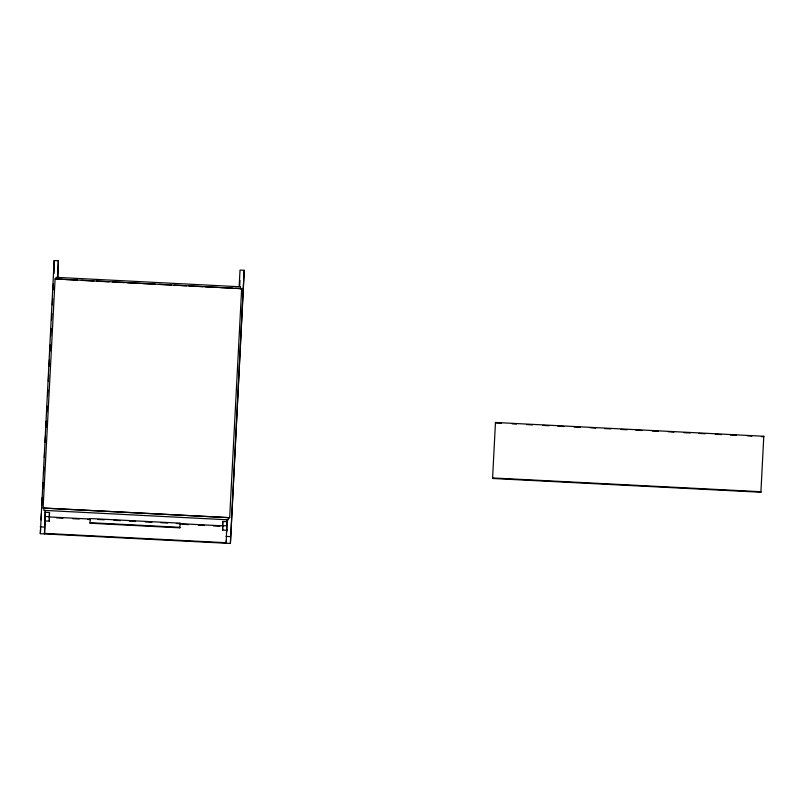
<?xml version="1.0" encoding="UTF-8"?>
<svg xmlns="http://www.w3.org/2000/svg" width="804" height="804" viewBox="0 0 804 804"><rect width="100%" height="100%" fill="white"/><g stroke="black" fill="none" stroke-linecap="round" stroke-linejoin="round"><path stroke-width="1.21" d="M43.084 508.038L229.663 517.686L43.084 508.038L55.094 278.847L241.662 288.666L235.401 288.345M55.094 278.847L62.601 279.41M239.15 286.726L240.024 270.084L244.215 270.305L230.396 543.454L40.331 533.695L54.159 260.546L58.35 260.757L57.918 278.295M40.331 533.695L40.592 528.7M41.054 519.947L41.376 513.696M41.838 504.942L42.23 497.435M42.692 488.691L43.014 482.44M43.476 473.687L43.808 467.436M44.331 457.426L44.592 452.431M45.114 442.421L45.446 436.17M45.898 427.426L46.23 421.165M46.682 412.422L47.014 406.171M47.536 396.161L47.868 389.91M48.32 381.156L48.652 374.905M49.114 366.152L49.436 359.901M49.898 351.157L50.23 344.896M50.682 336.152L51.074 328.645M51.536 319.891L51.868 313.64M52.32 304.887L52.652 298.636M53.104 289.882L53.436 283.631M53.958 273.631L54.29 267.38M44.029 507.234L43.868 510.359L228.336 519.826L228.447 517.746M55.968 279.41L56.079 277.33L240.547 286.807L240.446 288.887M44.521 533.916L45.265 510.429L45.305 512.711M57.476 277.4L58.35 260.757M45.084 516.469L45.305 512.309L49.496 512.53L49.356 521.133L45.165 520.922L45.084 516.469L49.275 516.691L49.356 521.133M45.195 520.319L44.511 533.404L226.185 542.73L226.316 540.348M49.275 516.691L49.496 512.53M180.066 523.163L179.865 527.836L90.068 523.223L90.279 518.55L180.066 523.163L180.076 523.675M222.567 525.625L222.778 521.464L226.979 521.675L226.839 530.278L222.648 530.067L222.567 525.625L226.758 525.836M222.648 530.067L222.778 521.464M226.195 543.243L226.939 519.756L226.989 522.037M226.748 532.027L226.879 529.655M239.662 286.435L239.974 280.495M229.663 517.686L241.662 288.495M230.396 543.454L244.215 270.305M763.79 436.25L760.896 492.239L492.571 478.47L495.465 422.472L763.79 436.25L763.8 436.763L761.408 436.632M65.114 279.531L77.626 280.184M81.385 280.375L93.907 281.028M96.41 281.149L108.932 281.802M112.691 281.993L123.957 282.576M127.715 282.777L140.238 283.42M142.74 283.551L155.262 284.194M159.021 284.395L171.543 285.038M174.046 285.169L186.568 285.812M189.071 285.943L202.849 286.656M205.352 286.787L217.874 287.43M220.376 287.561L232.899 288.214M590.156 427.678L595.814 428.13M668.064 431.678L673.923 432.14M501.465 423.286L495.475 422.984L495.465 422.472M526.469 424.572L532.73 424.894M542.75 425.406L549.021 425.728M557.785 426.18L564.056 426.502M574.076 427.014L580.337 427.336M604.578 428.582L610.849 428.904M620.869 429.416L627.13 429.738M635.904 430.19L642.165 430.512M652.195 431.024L658.456 431.346M683.953 432.663L690.214 432.984M698.988 433.426L705.249 433.748M715.269 434.271L721.54 434.592M730.303 435.034L736.575 435.366M751.82 436.14L747.027 435.728M49.144 516.952L90.49 519.072M98.008 519.454L104.279 519.776M113.987 520.278L120.56 520.62M129.333 521.062L135.595 521.384M145.162 521.876L151.886 522.228M160.659 522.67L167.604 523.032M176.337 523.474L223.301 525.886M56.461 517.836L62.933 518.168M72.661 518.67L79.224 519.002M87.626 519.434L90.5 519.585M181.965 524.278L188.588 524.62M198.256 525.112L204.517 525.434M213.291 525.886L219.743 526.218M40.2 526.861L44.391 527.072M226.065 536.399L230.266 536.62M760.896 492.239L760.885 491.726L492.561 477.948L492.571 478.47M516.439 424.06L512.248 423.849M179.865 527.836L179.855 527.323L90.058 522.711L90.068 523.223M90.279 518.55L90.289 519.062M54.159 260.546L54.27 266.245"/></g></svg>
